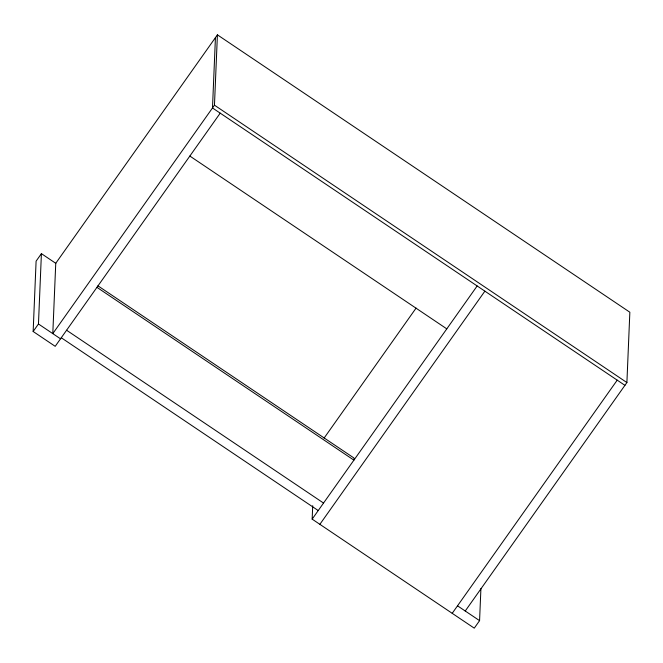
<?xml version="1.0" encoding="UTF-8"?>
<svg xmlns="http://www.w3.org/2000/svg" width="663" height="663" viewBox="0 0 663 663"><rect width="100%" height="100%" fill="white"/><g stroke="black" fill="none" stroke-linecap="round" stroke-linejoin="round"><path stroke-width="0.99" d="M220.207 113.158L55.203 346.326L33.15 331.492L36.1 261.156L41.413 253.647L55.833 263.352M33.15 331.492L38.462 323.983L41.413 253.647M215.434 37.625L212.491 107.961L624.927 385.344M217.414 34.841L55.75 263.294L52.8 333.63L214.464 105.177L217.414 34.841L629.85 312.223L626.9 382.559L465.235 611.013M480.915 588.587L479.573 620.651L474.26 628.159L312.157 519.137L312.721 505.687M324.074 438.119L416.082 308.096M312.157 519.137L477.153 285.96M319.873 524.325L484.877 291.156M452.207 613.325L617.212 380.156M214.464 105.177L626.9 382.559M189.85 156.054L446.796 328.865M97.9 285.794L353.984 458.025L353.901 460.147L96.947 287.336M66.59 330.24L323.536 503.051M61.278 337.749L318.223 510.551M38.462 323.983L60.515 338.818M457.52 605.816L479.573 620.651"/></g></svg>
